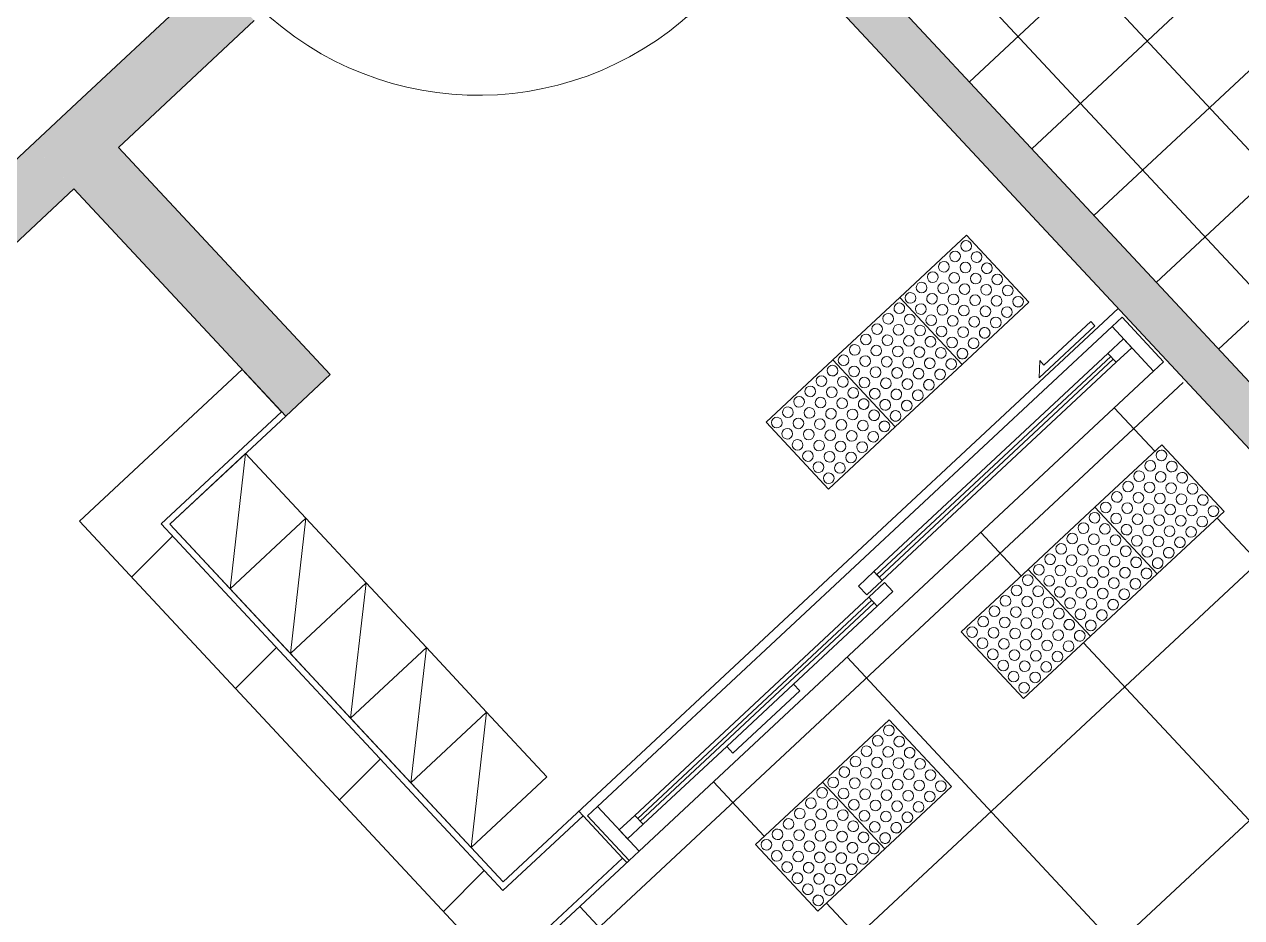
# Model space of a CAD drawing. Header units: millimetres. Extents: x -71377 to 516042, y -145869 to 441446.
# Drawn here: x 201274 to 205271, y 74842 to 77774 of the extents above; entities that cross this region are included whole.
import ezdxf

# ---------------------------------------------------------------- set-up
doc = ezdxf.new("R2010")
doc.units = ezdxf.units.MM
doc.header["$LTSCALE"] = 1000
for name, color, linetype, lineweight in [('A-detl', 7, 'Continuous', 5), ('A-door', 4, 'Continuous', 5), ('A-door-hdln', 8, 'Continuous', 5), ('A-fnsh', 5, 'Continuous', 5), ('A-glas', 5, 'Continuous', 5), ('A-glas-hdln', 8, 'Continuous', 5), ('A-hat', 251, 'Continuous', 5), ('A_bwall', 3, 'Continuous', 5), ('A_cwall', 2, 'Continuous', 5), ('A_fnsh', 5, 'Continuous', 5), ('AA_점형블럭', 8, 'Continuous', 5), ('AA_택배함_지상', 6, 'Continuous', 5)]:
    doc.layers.add(name, color=color, linetype=linetype, lineweight=lineweight)

# ---------------------------------------------------------------- blocks, each defined once
blk = doc.blocks.new('외여닫이문 - __A_FSD_11x21_씰FL_20_원형__ELEV홀-7572301-지반층 배치도')
at = {"layer": 'A-door'}
for p, q in [((-550, 100), (-505, 100)), ((-550, -20), (-550, 100)), ((-505, 100), (-505, 15)), ((505, 100), (550, 100)), ((505, 15), (505, 100)), ((550, 100), (550, -20)), ((-520, 15), (-520, -20)), ((-505, 15), (-520, 15)), ((520, 15), (505, 15)), ((520, -20), (520, 15)), ((-520, -20), (-550, -20)), ((485, -20), (485, -1060)), ((485, -20), (520, -20)), ((520, -20), (520, -1060)), ((550, -20), (520, -20)), ((485, -1060), (520, -1060))]:
    blk.add_line(p, q, dxfattribs=at)
at = {"layer": 'A-door-hdln'}
for p, q in [((-505, 100), (505, 100)), ((-505, 15), (505, 15)), ((-520, -20), (520, -20))]:
    blk.add_line(p, q, dxfattribs=at)
blk.add_arc((520, -20), 1040, 180, 270, dxfattribs=at)
blk = doc.blocks.new('1층 우편함 - 1층 우편함-5488590-지반층 배치도')
at = {"layer": 'AA_택배함_지상'}
for p, q in [((0, 0), (0, -340)), ((290, 0), (0, 0)), ((290, -340), (0, 0)), ((290, -340), (290, 0)), ((0, -340), (290, -340))]:
    blk.add_line(p, q, dxfattribs=at)
blk = doc.blocks.new('자동문편개형_로비폰_ - _A_ASD_24x23-7871171-지반층 배치도')
at = {"layer": 'A-detl', "lineweight": 9}
for p, q in [((-865, -125), (-1115, -125)), ((-1115, -125), (-1115, -145)), ((-1115, -145), (-905, -145)), ((-905, -165), (-865, -125)), ((-905, -145), (-905, -165))]:
    blk.add_line(p, q, dxfattribs=at)
at = {"layer": 'A-door'}
for p, q in [((-1155, 115), (-1200, 115)), ((-1200, 115), (-1200, -85)), ((-1155, -85), (-1155, 115)), ((710, 90), (410, 90)), ((410, 90), (410, 60)), ((710, 60), (710, 90)), ((1200, 115), (1155, 115)), ((1155, 115), (1155, -85)), ((1200, -85), (1200, 115)), ((35, 60), (-35, 60)), ((-35, 60), (-35, 20)), ((35, 20), (35, 60)), ((410, 60), (710, 60)), ((1155, 60), (1085, 60)), ((1085, 60), (1085, 20)), ((1155, 20), (1155, 60)), ((-1085, 10), (-1155, 10)), ((-1155, 10), (-1155, -30)), ((-1085, -30), (-1085, 10)), ((-35, 20), (35, 20)), ((35, 10), (-35, 10)), ((-35, 10), (-35, -30)), ((35, -30), (35, 10)), ((1085, 20), (1155, 20)), ((-1155, -30), (-1085, -30)), ((-35, -30), (35, -30)), ((-1200, -85), (-1155, -85)), ((1155, -85), (1200, -85))]:
    blk.add_line(p, q, dxfattribs=at)
at = {"layer": 'A-door-hdln'}
for p, q in [((-1155, 115), (1155, 115)), ((410, 60), (35, 60)), ((1085, 60), (710, 60)), ((-35, 10), (-1085, 10)), ((35, 20), (1085, 20)), ((-1085, -30), (-35, -30)), ((-1155, -85), (1155, -85))]:
    blk.add_line(p, q, dxfattribs=at)
at = {"layer": 'A-glas'}
for p, q in [((-35, -4), (-1085, -4)), ((-1085, -4), (-1085, -16)), ((-1085, -16), (-35, -16)), ((-35, -16), (-35, -4))]:
    blk.add_line(p, q, dxfattribs=at)
at = {"layer": 'A-glas-hdln'}
for p, q in [((1085, 46), (35, 46)), ((35, 34), (1085, 34))]:
    blk.add_line(p, q, dxfattribs=at)
blk = doc.blocks.new('점자블럭_원형_개수_ - 점자블럭_원형_개수_-V12-지반층 배치도')
at = {"layer": 'AA_점형블럭'}
for p, q in [((300, 0), (0, 0)), ((0, 0), (0, -300)), ((300, -300), (300, 0)), ((600, 0), (300, 0)), ((300, 0), (300, -300)), ((600, -300), (600, 0)), ((0, -300), (300, -300)), ((300, -300), (600, -300))]:
    blk.add_line(p, q, dxfattribs=at)
for centre, start, end in [((25, -25), 0, 180), ((25, -25), 0, 180), ((25, -25), 120, 180), ((25, -25), 120, 180), ((25, -25), 180, 360), ((25, -25), 180, 0), ((25, -25), 180, 360), ((25, -25), 180, 0), ((25, -25), 15, 90), ((25, -25), 15, 90), ((75, -25), 0, 180), ((75, -25), 0, 180), ((75, -25), 0, 180), ((75, -25), 0, 180), ((75, -25), 180, 360), ((75, -25), 180, 0), ((75, -25), 180, 360), ((75, -25), 180, 0), ((125, -25), 0, 180), ((125, -25), 0, 180), ((125, -25), 0, 180), ((125, -25), 0, 180), ((125, -25), 180, 360), ((125, -25), 180, 0), ((125, -25), 180, 360), ((125, -25), 180, 0), ((175, -25), 0, 180), ((175, -25), 0, 180), ((175, -25), 180, 360), ((175, -25), 180, 360), ((175, -25), 0, 150), ((175, -25), 0, 150), ((175, -25), 210, 240), ((175, -25), 210, 240), ((175, -25), 300, 0), ((175, -25), 300, 0), ((225, -25), 0, 180), ((225, -25), 0, 180), ((225, -25), 180, 360), ((225, -25), 180, 360), ((225, -25), 0, 150), ((225, -25), 0, 150), ((225, -25), 210, 240), ((225, -25), 210, 240), ((225, -25), 300, 0), ((225, -25), 300, 0), ((275, -25), 0, 180), ((275, -25), 0, 180), ((275, -25), 180, 360), ((275, -25), 180, 360), ((275, -25), 0, 150), ((275, -25), 0, 150), ((275, -25), 210, 240), ((275, -25), 210, 240), ((275, -25), 300, 0), ((275, -25), 300, 0), ((325, -25), 0, 180), ((325, -25), 90, 180), ((325, -25), 0, 180), ((325, -25), 90, 180), ((325, -25), 180, 360), ((325, -25), 180, 345), ((325, -25), 180, 360), ((325, -25), 180, 345), ((325, -25), 30, 60), ((325, -25), 30, 60), ((375, -25), 0, 180), ((375, -25), 90, 180), ((375, -25), 0, 180), ((375, -25), 90, 180), ((375, -25), 180, 360), ((375, -25), 180, 345), ((375, -25), 180, 360), ((375, -25), 180, 345), ((375, -25), 30, 60), ((375, -25), 30, 60), ((425, -25), 0, 180), ((425, -25), 90, 180), ((425, -25), 0, 180), ((425, -25), 90, 180), ((425, -25), 180, 360), ((425, -25), 180, 345), ((425, -25), 180, 0), ((425, -25), 180, 345), ((425, -25), 30, 60), ((425, -25), 30, 60), ((475, -25), 0, 180), ((475, -25), 90, 180), ((475, -25), 0, 180), ((475, -25), 90, 180), ((475, -25), 180, 360), ((475, -25), 180, 345), ((475, -25), 180, 360), ((475, -25), 180, 345), ((475, -25), 30, 60), ((475, -25), 30, 60), ((525, -25), 0, 180), ((525, -25), 90, 180), ((525, -25), 0, 180), ((525, -25), 90, 180), ((525, -25), 180, 360), ((525, -25), 180, 345), ((525, -25), 180, 360), ((525, -25), 180, 345), ((525, -25), 30, 60), ((525, -25), 30, 60), ((575, -25), 0, 180), ((575, -25), 90, 180), ((575, -25), 0, 180), ((575, -25), 90, 180), ((575, -25), 180, 360), ((575, -25), 180, 345), ((575, -25), 180, 360), ((575, -25), 180, 345), ((575, -25), 30, 60), ((575, -25), 30, 60), ((25, -75), 0, 180), ((25, -75), 0, 180), ((25, -75), 0, 180), ((25, -75), 0, 180), ((25, -75), 180, 360), ((25, -75), 180, 0), ((25, -75), 180, 360), ((25, -75), 180, 0), ((75, -75), 0, 180), ((75, -75), 0, 180), ((75, -75), 0, 180), ((75, -75), 0, 180), ((75, -75), 180, 360), ((75, -75), 180, 0), ((75, -75), 180, 360), ((75, -75), 180, 0), ((125, -75), 0, 180), ((125, -75), 0, 180), ((125, -75), 0, 180), ((125, -75), 0, 180), ((125, -75), 180, 360), ((125, -75), 180, 0), ((125, -75), 180, 360), ((125, -75), 180, 0), ((175, -75), 0, 180), ((175, -75), 0, 180), ((175, -75), 0, 180), ((175, -75), 0, 180), ((175, -75), 180, 360), ((175, -75), 180, 0), ((175, -75), 180, 360), ((175, -75), 180, 0), ((225, -75), 0, 180), ((225, -75), 0, 180), ((225, -75), 0, 180), ((225, -75), 0, 180), ((225, -75), 180, 360), ((225, -75), 180, 0), ((225, -75), 180, 360), ((225, -75), 180, 0), ((275, -75), 0, 180), ((275, -75), 0, 180), ((275, -75), 0, 180), ((275, -75), 0, 180), ((275, -75), 180, 360), ((275, -75), 180, 0), ((275, -75), 180, 360), ((275, -75), 180, 0), ((325, -75), 0, 180), ((325, -75), 90, 180), ((325, -75), 0, 180), ((325, -75), 90, 180), ((325, -75), 180, 360), ((325, -75), 180, 345), ((325, -75), 180, 360), ((325, -75), 180, 345), ((325, -75), 30, 60), ((325, -75), 30, 60), ((375, -75), 0, 180), ((375, -75), 90, 180), ((375, -75), 0, 180), ((375, -75), 90, 180), ((375, -75), 180, 360), ((375, -75), 180, 345), ((375, -75), 180, 360), ((375, -75), 180, 345), ((375, -75), 30, 60), ((375, -75), 30, 60), ((425, -75), 0, 180), ((425, -75), 90, 180), ((425, -75), 0, 180), ((425, -75), 90, 180), ((425, -75), 180, 360), ((425, -75), 180, 345), ((425, -75), 180, 0), ((425, -75), 180, 345), ((425, -75), 30, 60), ((425, -75), 30, 60), ((475, -75), 0, 180), ((475, -75), 90, 180), ((475, -75), 0, 180), ((475, -75), 90, 180), ((475, -75), 180, 360), ((475, -75), 180, 345), ((475, -75), 180, 360), ((475, -75), 180, 345), ((475, -75), 30, 60), ((475, -75), 30, 60), ((525, -75), 0, 180), ((525, -75), 90, 180), ((525, -75), 0, 180), ((525, -75), 90, 180), ((525, -75), 180, 360), ((525, -75), 180, 345), ((525, -75), 180, 360), ((525, -75), 180, 345), ((525, -75), 30, 60), ((525, -75), 30, 60), ((575, -75), 0, 180), ((575, -75), 90, 180), ((575, -75), 0, 180), ((575, -75), 90, 180), ((575, -75), 180, 360), ((575, -75), 180, 345), ((575, -75), 180, 360), ((575, -75), 180, 345), ((575, -75), 30, 60), ((575, -75), 30, 60), ((25, -125), 0, 180), ((25, -125), 0, 180), ((25, -125), 0, 180), ((25, -125), 0, 180), ((75, -125), 0, 180), ((75, -125), 0, 180), ((75, -125), 0, 180), ((75, -125), 0, 180), ((125, -125), 0, 180), ((125, -125), 0, 180), ((125, -125), 0, 180), ((125, -125), 0, 180), ((175, -125), 0, 180), ((175, -125), 0, 180), ((175, -125), 0, 180), ((175, -125), 0, 180), ((225, -125), 0, 180), ((225, -125), 0, 180), ((225, -125), 0, 180), ((225, -125), 0, 180), ((275, -125), 0, 180), ((275, -125), 0, 180), ((275, -125), 0, 180), ((275, -125), 0, 180), ((325, -125), 0, 180), ((325, -125), 90, 180), ((325, -125), 0, 180), ((325, -125), 90, 180), ((325, -125), 30, 60), ((325, -125), 30, 60), ((375, -125), 0, 180), ((375, -125), 90, 180), ((375, -125), 0, 180), ((375, -125), 90, 180), ((375, -125), 30, 60), ((375, -125), 30, 60), ((425, -125), 0, 180), ((425, -125), 90, 180), ((425, -125), 0, 180), ((425, -125), 90, 180), ((425, -125), 30, 60), ((425, -125), 30, 60), ((475, -125), 0, 180), ((475, -125), 90, 180), ((475, -125), 0, 180), ((475, -125), 90, 180), ((475, -125), 30, 60), ((475, -125), 30, 60), ((525, -125), 0, 180), ((525, -125), 90, 180), ((525, -125), 0, 180), ((525, -125), 90, 180), ((525, -125), 30, 60), ((525, -125), 30, 60), ((575, -125), 0, 180), ((575, -125), 90, 180), ((575, -125), 0, 180), ((575, -125), 90, 180), ((575, -125), 30, 60), ((575, -125), 30, 60), ((25, -125), 180, 360), ((25, -125), 180, 0), ((25, -125), 180, 360), ((25, -125), 180, 0), ((25, -175), 0, 180), ((25, -175), 0, 180), ((25, -175), 30, 105), ((25, -175), 30, 105), ((75, -125), 180, 360), ((75, -125), 180, 0), ((75, -125), 180, 360), ((75, -125), 180, 0), ((75, -175), 0, 180), ((75, -175), 0, 180), ((75, -175), 0, 180), ((75, -175), 0, 180), ((125, -125), 180, 360), ((125, -125), 180, 0), ((125, -125), 180, 360), ((125, -125), 180, 0), ((125, -175), 0, 180), ((125, -175), 0, 180), ((125, -175), 0, 180), ((125, -175), 0, 180), ((175, -125), 180, 360), ((175, -125), 180, 0), ((175, -125), 180, 360), ((175, -125), 180, 0), ((175, -175), 0, 180), ((175, -175), 0, 180), ((175, -175), 0, 180), ((175, -175), 0, 180), ((225, -125), 180, 360), ((225, -125), 180, 0), ((225, -125), 180, 360), ((225, -125), 180, 0), ((225, -175), 0, 180), ((225, -175), 0, 180), ((225, -175), 0, 180), ((225, -175), 0, 180), ((275, -125), 180, 360), ((275, -125), 180, 0), ((275, -125), 180, 360), ((275, -125), 180, 0), ((275, -175), 0, 180), ((275, -175), 0, 180), ((275, -175), 0, 180), ((275, -175), 0, 180), ((325, -125), 180, 360), ((325, -125), 180, 345), ((325, -125), 180, 360), ((325, -125), 180, 345), ((325, -175), 0, 180), ((325, -175), 0, 180), ((325, -175), 0, 180), ((325, -175), 0, 180), ((375, -125), 180, 360), ((375, -125), 180, 345), ((375, -125), 180, 360), ((375, -125), 180, 345), ((375, -175), 0, 180), ((375, -175), 0, 180), ((375, -175), 0, 180), ((375, -175), 0, 180), ((425, -125), 180, 360), ((425, -125), 180, 345), ((425, -125), 180, 360), ((425, -125), 180, 345), ((425, -175), 0, 180), ((425, -175), 0, 180), ((425, -175), 0, 180), ((425, -175), 0, 180), ((475, -125), 180, 360), ((475, -125), 180, 345), ((475, -125), 180, 360), ((475, -125), 180, 345), ((475, -175), 0, 180), ((475, -175), 0, 180), ((475, -175), 0, 180), ((475, -175), 0, 180), ((525, -125), 180, 360), ((525, -125), 180, 345), ((525, -125), 180, 360), ((525, -125), 180, 345), ((525, -175), 0, 180), ((525, -175), 0, 180), ((525, -175), 0, 180), ((525, -175), 0, 180), ((575, -125), 180, 360), ((575, -125), 180, 345), ((575, -125), 180, 360), ((575, -125), 180, 345), ((575, -175), 0, 180), ((575, -175), 0, 180), ((575, -175), 0, 180), ((575, -175), 0, 180), ((25, -175), 135, 180), ((25, -175), 135, 180), ((25, -175), 180, 360), ((25, -175), 180, 315), ((25, -175), 180, 360), ((25, -175), 180, 315), ((75, -175), 180, 360), ((75, -175), 180, 0), ((75, -175), 180, 360), ((75, -175), 180, 0), ((125, -175), 180, 360), ((125, -175), 180, 0), ((125, -175), 180, 360), ((125, -175), 180, 0), ((175, -175), 180, 360), ((175, -175), 180, 0), ((175, -175), 180, 360), ((175, -175), 180, 0), ((225, -175), 180, 360), ((225, -175), 180, 0), ((225, -175), 180, 360), ((225, -175), 180, 0), ((275, -175), 180, 360), ((275, -175), 180, 0), ((275, -175), 180, 360), ((275, -175), 180, 360), ((325, -175), 180, 360), ((325, -175), 180, 360), ((325, -175), 180, 360), ((325, -175), 180, 0), ((375, -175), 180, 360), ((375, -175), 180, 0), ((375, -175), 180, 360), ((375, -175), 180, 360), ((425, -175), 180, 360), ((425, -175), 180, 0), ((425, -175), 180, 360), ((425, -175), 180, 0), ((475, -175), 180, 360), ((475, -175), 180, 0), ((475, -175), 180, 360), ((475, -175), 180, 0), ((525, -175), 180, 360), ((525, -175), 180, 0), ((525, -175), 180, 360), ((525, -175), 180, 0), ((575, -175), 180, 360), ((575, -175), 180, 360), ((575, -175), 180, 360), ((575, -175), 180, 360), ((25, -225), 0, 180), ((25, -225), 0, 180), ((25, -225), 135, 180), ((25, -225), 135, 180), ((25, -225), 180, 360), ((25, -225), 180, 315), ((25, -225), 180, 360), ((25, -225), 180, 315), ((25, -225), 30, 105), ((25, -225), 30, 105), ((75, -225), 0, 180), ((75, -225), 0, 180), ((75, -225), 0, 180), ((75, -225), 0, 180), ((75, -225), 180, 360), ((75, -225), 180, 0), ((75, -225), 180, 360), ((75, -225), 180, 360), ((125, -225), 0, 180), ((125, -225), 0, 180), ((125, -225), 0, 180), ((125, -225), 0, 180), ((125, -225), 180, 360), ((125, -225), 180, 0), ((125, -225), 180, 360), ((125, -225), 180, 0), ((175, -225), 0, 180), ((175, -225), 0, 180), ((175, -225), 0, 180), ((175, -225), 0, 180), ((175, -225), 180, 360), ((175, -225), 180, 360), ((175, -225), 180, 360), ((175, -225), 180, 0), ((225, -225), 0, 180), ((225, -225), 0, 180), ((225, -225), 0, 180), ((225, -225), 0, 180), ((225, -225), 180, 360), ((225, -225), 180, 0), ((225, -225), 180, 360), ((225, -225), 180, 0), ((275, -225), 0, 180), ((275, -225), 0, 180), ((275, -225), 0, 180), ((275, -225), 0, 180), ((275, -225), 180, 360), ((275, -225), 180, 0), ((275, -225), 180, 360), ((275, -225), 180, 0), ((325, -225), 0, 180), ((325, -225), 0, 180), ((325, -225), 0, 180), ((325, -225), 0, 180), ((325, -225), 180, 360), ((325, -225), 180, 0), ((325, -225), 180, 360), ((325, -225), 180, 0), ((375, -225), 0, 180), ((375, -225), 0, 180), ((375, -225), 0, 180), ((375, -225), 0, 180), ((375, -225), 180, 360), ((375, -225), 180, 360), ((375, -225), 180, 360), ((375, -225), 180, 0), ((425, -225), 0, 180), ((425, -225), 0, 180), ((425, -225), 0, 180), ((425, -225), 0, 180), ((425, -225), 180, 360), ((425, -225), 180, 0), ((425, -225), 180, 360), ((425, -225), 180, 0), ((475, -225), 0, 180), ((475, -225), 0, 180), ((475, -225), 0, 180), ((475, -225), 0, 180), ((475, -225), 180, 360), ((475, -225), 180, 360), ((475, -225), 180, 360), ((475, -225), 180, 0), ((525, -225), 0, 180), ((525, -225), 0, 180), ((525, -225), 0, 180), ((525, -225), 0, 180), ((525, -225), 180, 360), ((525, -225), 180, 0), ((525, -225), 180, 360), ((525, -225), 180, 0), ((575, -225), 0, 180), ((575, -225), 0, 180), ((575, -225), 0, 180), ((575, -225), 0, 180), ((575, -225), 180, 360), ((575, -225), 180, 0), ((575, -225), 180, 360), ((575, -225), 180, 0), ((25, -275), 0, 180), ((25, -275), 0, 180), ((25, -275), 135, 180), ((25, -275), 135, 180), ((25, -275), 180, 360), ((25, -275), 180, 315), ((25, -275), 180, 360), ((25, -275), 180, 315), ((25, -275), 30, 105), ((25, -275), 30, 105), ((75, -275), 0, 180), ((75, -275), 0, 180), ((75, -275), 0, 180), ((75, -275), 0, 180), ((75, -275), 180, 360), ((75, -275), 180, 0), ((75, -275), 180, 360), ((75, -275), 180, 360), ((125, -275), 0, 180), ((125, -275), 0, 180), ((125, -275), 0, 180), ((125, -275), 0, 180), ((125, -275), 180, 360), ((125, -275), 180, 0), ((125, -275), 180, 360), ((125, -275), 180, 0), ((175, -275), 0, 180), ((175, -275), 0, 180), ((175, -275), 0, 180), ((175, -275), 0, 180), ((175, -275), 180, 360), ((175, -275), 180, 0), ((175, -275), 180, 360), ((175, -275), 180, 0), ((225, -275), 0, 180), ((225, -275), 0, 180), ((225, -275), 0, 180), ((225, -275), 0, 180), ((225, -275), 180, 360), ((225, -275), 180, 0), ((225, -275), 180, 360), ((225, -275), 180, 0), ((275, -275), 0, 180), ((275, -275), 0, 180), ((275, -275), 0, 180), ((275, -275), 0, 180), ((275, -275), 180, 360), ((275, -275), 180, 0), ((275, -275), 180, 360), ((275, -275), 180, 360), ((325, -275), 0, 180), ((325, -275), 0, 180), ((325, -275), 0, 180), ((325, -275), 0, 180), ((325, -275), 180, 360), ((325, -275), 180, 360), ((325, -275), 180, 360), ((325, -275), 180, 0), ((375, -275), 0, 180), ((375, -275), 0, 180), ((375, -275), 0, 180), ((375, -275), 0, 180), ((375, -275), 180, 360), ((375, -275), 180, 0), ((375, -275), 180, 360), ((375, -275), 180, 0), ((425, -275), 0, 180), ((425, -275), 0, 180), ((425, -275), 0, 180), ((425, -275), 0, 180), ((425, -275), 180, 360), ((425, -275), 180, 0), ((425, -275), 180, 360), ((425, -275), 180, 0), ((475, -275), 0, 180), ((475, -275), 0, 180), ((475, -275), 0, 180), ((475, -275), 0, 180), ((475, -275), 180, 360), ((475, -275), 180, 0), ((475, -275), 180, 360), ((475, -275), 180, 0), ((525, -275), 0, 180), ((525, -275), 0, 180), ((525, -275), 0, 180), ((525, -275), 0, 180), ((525, -275), 180, 360), ((525, -275), 180, 360), ((525, -275), 180, 360), ((525, -275), 180, 360), ((575, -275), 0, 180), ((575, -275), 0, 180), ((575, -275), 0, 180), ((575, -275), 0, 180), ((575, -275), 180, 360), ((575, -275), 180, 0), ((575, -275), 180, 360), ((575, -275), 180, 360)]:
    blk.add_arc(centre, 17.5, start, end, dxfattribs=at)
blk = doc.blocks.new('점자블럭_원형_개수_ - 점자블럭_원형_개수_-V17-지반층 배치도')
at = {"layer": 'AA_점형블럭'}
for p, q in [((300, 0), (0, 0)), ((0, 0), (0, -300)), ((300, -300), (300, 0)), ((600, 0), (300, 0)), ((300, 0), (300, -300)), ((600, -300), (600, 0)), ((900, 0), (600, 0)), ((600, 0), (600, -300)), ((900, -300), (900, 0)), ((0, -300), (300, -300)), ((300, -300), (600, -300)), ((600, -300), (900, -300))]:
    blk.add_line(p, q, dxfattribs=at)
for centre, start, end in [((25, -25), 0, 180), ((25, -25), 0, 180), ((25, -25), 120, 180), ((25, -25), 120, 180), ((25, -25), 180, 360), ((25, -25), 180, 0), ((25, -25), 180, 360), ((25, -25), 180, 0), ((25, -25), 15, 90), ((25, -25), 15, 90), ((75, -25), 0, 180), ((75, -25), 0, 180), ((75, -25), 0, 180), ((75, -25), 0, 180), ((75, -25), 180, 360), ((75, -25), 180, 0), ((75, -25), 180, 360), ((75, -25), 180, 0), ((125, -25), 0, 180), ((125, -25), 0, 180), ((125, -25), 0, 180), ((125, -25), 0, 180), ((125, -25), 180, 360), ((125, -25), 180, 0), ((125, -25), 180, 360), ((125, -25), 180, 0), ((175, -25), 0, 180), ((175, -25), 0, 180), ((175, -25), 180, 360), ((175, -25), 180, 360), ((175, -25), 0, 150), ((175, -25), 0, 150), ((175, -25), 210, 240), ((175, -25), 210, 240), ((175, -25), 300, 0), ((175, -25), 300, 0), ((225, -25), 0, 180), ((225, -25), 0, 180), ((225, -25), 180, 360), ((225, -25), 180, 360), ((225, -25), 0, 150), ((225, -25), 0, 150), ((225, -25), 210, 240), ((225, -25), 210, 240), ((225, -25), 300, 0), ((225, -25), 300, 0), ((275, -25), 0, 180), ((275, -25), 0, 180), ((275, -25), 180, 360), ((275, -25), 180, 360), ((275, -25), 0, 150), ((275, -25), 0, 150), ((275, -25), 210, 240), ((275, -25), 210, 240), ((275, -25), 300, 0), ((275, -25), 300, 0), ((325, -25), 0, 180), ((325, -25), 90, 180), ((325, -25), 0, 180), ((325, -25), 90, 180), ((325, -25), 180, 360), ((325, -25), 180, 345), ((325, -25), 180, 360), ((325, -25), 180, 345), ((325, -25), 30, 60), ((325, -25), 30, 60), ((375, -25), 0, 180), ((375, -25), 90, 180), ((375, -25), 0, 180), ((375, -25), 90, 180), ((375, -25), 180, 360), ((375, -25), 180, 345), ((375, -25), 180, 360), ((375, -25), 180, 345), ((375, -25), 30, 60), ((375, -25), 30, 60), ((425, -25), 0, 180), ((425, -25), 90, 180), ((425, -25), 0, 180), ((425, -25), 90, 180), ((425, -25), 180, 360), ((425, -25), 180, 345), ((425, -25), 180, 0), ((425, -25), 180, 345), ((425, -25), 30, 60), ((425, -25), 30, 60), ((475, -25), 0, 180), ((475, -25), 90, 180), ((475, -25), 0, 180), ((475, -25), 90, 180), ((475, -25), 180, 360), ((475, -25), 180, 345), ((475, -25), 180, 360), ((475, -25), 180, 345), ((475, -25), 30, 60), ((475, -25), 30, 60), ((525, -25), 0, 180), ((525, -25), 90, 180), ((525, -25), 0, 180), ((525, -25), 90, 180), ((525, -25), 180, 360), ((525, -25), 180, 345), ((525, -25), 180, 360), ((525, -25), 180, 345), ((525, -25), 30, 60), ((525, -25), 30, 60), ((575, -25), 0, 180), ((575, -25), 90, 180), ((575, -25), 0, 180), ((575, -25), 90, 180), ((575, -25), 180, 360), ((575, -25), 180, 345), ((575, -25), 180, 360), ((575, -25), 180, 345), ((575, -25), 30, 60), ((575, -25), 30, 60), ((625, -25), 0, 180), ((625, -25), 0, 180), ((625, -25), 165, 180), ((625, -25), 165, 180), ((625, -25), 180, 360), ((625, -25), 180, 240), ((625, -25), 180, 360), ((625, -25), 180, 240), ((625, -25), 0, 120), ((625, -25), 0, 120), ((625, -25), 255, 0), ((625, -25), 255, 0), ((675, -25), 0, 180), ((675, -25), 0, 180), ((675, -25), 0, 180), ((675, -25), 0, 180), ((675, -25), 180, 360), ((675, -25), 180, 0), ((675, -25), 180, 360), ((675, -25), 180, 0), ((725, -25), 0, 180), ((725, -25), 0, 180), ((725, -25), 0, 180), ((725, -25), 0, 180), ((725, -25), 180, 360), ((725, -25), 180, 0), ((725, -25), 180, 360), ((725, -25), 180, 360), ((775, -25), 0, 180), ((775, -25), 0, 180), ((775, -25), 0, 180), ((775, -25), 0, 180), ((775, -25), 180, 0), ((775, -25), 180, 0), ((775, -25), 180, 360), ((775, -25), 180, 0), ((825, -25), 0, 180), ((825, -25), 0, 180), ((825, -25), 0, 180), ((825, -25), 0, 180), ((825, -25), 180, 360), ((825, -25), 180, 0), ((825, -25), 180, 360), ((825, -25), 180, 360), ((875, -25), 0, 180), ((875, -25), 0, 180), ((875, -25), 0, 180), ((875, -25), 0, 180), ((875, -25), 180, 360), ((875, -25), 180, 360), ((875, -25), 180, 360), ((875, -25), 180, 360), ((25, -75), 0, 180), ((25, -75), 0, 180), ((25, -75), 0, 180), ((25, -75), 0, 180), ((25, -75), 180, 360), ((25, -75), 180, 0), ((25, -75), 180, 360), ((25, -75), 180, 0), ((75, -75), 0, 180), ((75, -75), 0, 180), ((75, -75), 0, 180), ((75, -75), 0, 180), ((75, -75), 180, 360), ((75, -75), 180, 0), ((75, -75), 180, 360), ((75, -75), 180, 0), ((125, -75), 0, 180), ((125, -75), 0, 180), ((125, -75), 0, 180), ((125, -75), 0, 180), ((125, -75), 180, 360), ((125, -75), 180, 0), ((125, -75), 180, 360), ((125, -75), 180, 0), ((175, -75), 0, 180), ((175, -75), 0, 180), ((175, -75), 0, 180), ((175, -75), 0, 180), ((175, -75), 180, 360), ((175, -75), 180, 0), ((175, -75), 180, 360), ((175, -75), 180, 0), ((225, -75), 0, 180), ((225, -75), 0, 180), ((225, -75), 0, 180), ((225, -75), 0, 180), ((225, -75), 180, 360), ((225, -75), 180, 0), ((225, -75), 180, 360), ((225, -75), 180, 0), ((275, -75), 0, 180), ((275, -75), 0, 180), ((275, -75), 0, 180), ((275, -75), 0, 180), ((275, -75), 180, 360), ((275, -75), 180, 0), ((275, -75), 180, 360), ((275, -75), 180, 0), ((325, -75), 0, 180), ((325, -75), 90, 180), ((325, -75), 0, 180), ((325, -75), 90, 180), ((325, -75), 180, 360), ((325, -75), 180, 345), ((325, -75), 180, 360), ((325, -75), 180, 345), ((325, -75), 30, 60), ((325, -75), 30, 60), ((375, -75), 0, 180), ((375, -75), 90, 180), ((375, -75), 0, 180), ((375, -75), 90, 180), ((375, -75), 180, 360), ((375, -75), 180, 345), ((375, -75), 180, 360), ((375, -75), 180, 345), ((375, -75), 30, 60), ((375, -75), 30, 60), ((425, -75), 0, 180), ((425, -75), 90, 180), ((425, -75), 0, 180), ((425, -75), 90, 180), ((425, -75), 180, 360), ((425, -75), 180, 345), ((425, -75), 180, 0), ((425, -75), 180, 345), ((425, -75), 30, 60), ((425, -75), 30, 60), ((475, -75), 0, 180), ((475, -75), 90, 180), ((475, -75), 0, 180), ((475, -75), 90, 180), ((475, -75), 180, 360), ((475, -75), 180, 345), ((475, -75), 180, 360), ((475, -75), 180, 345), ((475, -75), 30, 60), ((475, -75), 30, 60), ((525, -75), 0, 180), ((525, -75), 90, 180), ((525, -75), 0, 180), ((525, -75), 90, 180), ((525, -75), 180, 360), ((525, -75), 180, 345), ((525, -75), 180, 360), ((525, -75), 180, 345), ((525, -75), 30, 60), ((525, -75), 30, 60), ((575, -75), 0, 180), ((575, -75), 90, 180), ((575, -75), 0, 180), ((575, -75), 90, 180), ((575, -75), 180, 360), ((575, -75), 180, 345), ((575, -75), 180, 360), ((575, -75), 180, 345), ((575, -75), 30, 60), ((575, -75), 30, 60), ((625, -75), 0, 180), ((625, -75), 0, 180), ((625, -75), 180, 360), ((625, -75), 180, 360), ((625, -75), 0, 165), ((625, -75), 0, 165), ((625, -75), 255, 0), ((625, -75), 255, 0), ((675, -75), 0, 180), ((675, -75), 0, 180), ((675, -75), 0, 180), ((675, -75), 0, 180), ((675, -75), 180, 360), ((675, -75), 180, 0), ((675, -75), 180, 360), ((675, -75), 180, 0), ((725, -75), 0, 180), ((725, -75), 0, 180), ((725, -75), 0, 180), ((725, -75), 0, 180), ((725, -75), 180, 360), ((725, -75), 180, 360), ((725, -75), 180, 360), ((725, -75), 180, 0), ((775, -75), 0, 180), ((775, -75), 0, 180), ((775, -75), 0, 180), ((775, -75), 0, 180), ((775, -75), 180, 360), ((775, -75), 180, 0), ((775, -75), 180, 360), ((775, -75), 180, 0), ((825, -75), 0, 180), ((825, -75), 0, 180), ((825, -75), 0, 180), ((825, -75), 0, 180), ((825, -75), 180, 360), ((825, -75), 180, 360), ((825, -75), 180, 360), ((825, -75), 180, 360), ((875, -75), 0, 180), ((875, -75), 0, 180), ((875, -75), 0, 180), ((875, -75), 0, 180), ((875, -75), 180, 0), ((875, -75), 180, 360), ((875, -75), 180, 360), ((875, -75), 180, 0), ((25, -125), 0, 180), ((25, -125), 0, 180), ((25, -125), 0, 180), ((25, -125), 0, 180), ((75, -125), 0, 180), ((75, -125), 0, 180), ((75, -125), 0, 180), ((75, -125), 0, 180), ((125, -125), 0, 180), ((125, -125), 0, 180), ((125, -125), 0, 180), ((125, -125), 0, 180), ((175, -125), 0, 180), ((175, -125), 0, 180), ((175, -125), 0, 180), ((175, -125), 0, 180), ((225, -125), 0, 180), ((225, -125), 0, 180), ((225, -125), 0, 180), ((225, -125), 0, 180), ((275, -125), 0, 180), ((275, -125), 0, 180), ((275, -125), 0, 180), ((275, -125), 0, 180), ((325, -125), 0, 180), ((325, -125), 90, 180), ((325, -125), 0, 180), ((325, -125), 90, 180), ((325, -125), 30, 60), ((325, -125), 30, 60), ((375, -125), 0, 180), ((375, -125), 90, 180), ((375, -125), 0, 180), ((375, -125), 90, 180), ((375, -125), 30, 60), ((375, -125), 30, 60), ((425, -125), 0, 180), ((425, -125), 90, 180), ((425, -125), 0, 180), ((425, -125), 90, 180), ((425, -125), 30, 60), ((425, -125), 30, 60), ((475, -125), 0, 180), ((475, -125), 90, 180), ((475, -125), 0, 180), ((475, -125), 90, 180), ((475, -125), 30, 60), ((475, -125), 30, 60), ((525, -125), 0, 180), ((525, -125), 90, 180), ((525, -125), 0, 180), ((525, -125), 90, 180), ((525, -125), 30, 60), ((525, -125), 30, 60), ((575, -125), 0, 180), ((575, -125), 90, 180), ((575, -125), 0, 180), ((575, -125), 90, 180), ((575, -125), 30, 60), ((575, -125), 30, 60), ((625, -125), 0, 180), ((625, -125), 0, 180), ((625, -125), 0, 165), ((625, -125), 0, 165), ((625, -75), 210, 240), ((625, -75), 210, 240), ((675, -125), 0, 180), ((675, -125), 0, 180), ((675, -125), 0, 180), ((675, -125), 0, 180), ((725, -125), 0, 180), ((725, -125), 0, 180), ((725, -125), 0, 180), ((725, -125), 0, 180), ((775, -125), 0, 180), ((775, -125), 0, 180), ((775, -125), 0, 180), ((775, -125), 0, 180), ((825, -125), 0, 180), ((825, -125), 0, 180), ((825, -125), 0, 180), ((825, -125), 0, 180), ((875, -125), 0, 180), ((875, -125), 0, 180), ((875, -125), 0, 180), ((875, -125), 0, 180), ((25, -125), 180, 360), ((25, -125), 180, 0), ((25, -125), 180, 360), ((25, -125), 180, 0), ((25, -175), 0, 180), ((25, -175), 0, 180), ((25, -175), 30, 105), ((25, -175), 30, 105), ((75, -125), 180, 360), ((75, -125), 180, 0), ((75, -125), 180, 360), ((75, -125), 180, 0), ((75, -175), 0, 180), ((75, -175), 0, 180), ((75, -175), 0, 180), ((75, -175), 0, 180), ((125, -125), 180, 360), ((125, -125), 180, 0), ((125, -125), 180, 360), ((125, -125), 180, 0), ((125, -175), 0, 180), ((125, -175), 0, 180), ((125, -175), 0, 180), ((125, -175), 0, 180), ((175, -125), 180, 360), ((175, -125), 180, 0), ((175, -125), 180, 360), ((175, -125), 180, 0), ((175, -175), 0, 180), ((175, -175), 0, 180), ((175, -175), 0, 180), ((175, -175), 0, 180), ((225, -125), 180, 360), ((225, -125), 180, 0), ((225, -125), 180, 360), ((225, -125), 180, 0), ((225, -175), 0, 180), ((225, -175), 0, 180), ((225, -175), 0, 180), ((225, -175), 0, 180), ((275, -125), 180, 360), ((275, -125), 180, 0), ((275, -125), 180, 360), ((275, -125), 180, 0), ((275, -175), 0, 180), ((275, -175), 0, 180), ((275, -175), 0, 180), ((275, -175), 0, 180), ((325, -125), 180, 360), ((325, -125), 180, 345), ((325, -125), 180, 360), ((325, -125), 180, 345), ((325, -175), 0, 180), ((325, -175), 0, 180), ((325, -175), 0, 180), ((325, -175), 0, 180), ((375, -125), 180, 360), ((375, -125), 180, 345), ((375, -125), 180, 360), ((375, -125), 180, 345), ((375, -175), 0, 180), ((375, -175), 0, 180), ((375, -175), 0, 180), ((375, -175), 0, 180), ((425, -125), 180, 360), ((425, -125), 180, 345), ((425, -125), 180, 360), ((425, -125), 180, 345), ((425, -175), 0, 180), ((425, -175), 0, 180), ((425, -175), 0, 180), ((425, -175), 0, 180), ((475, -125), 180, 360), ((475, -125), 180, 345), ((475, -125), 180, 360), ((475, -125), 180, 345), ((475, -175), 0, 180), ((475, -175), 0, 180), ((475, -175), 0, 180), ((475, -175), 0, 180), ((525, -125), 180, 360), ((525, -125), 180, 345), ((525, -125), 180, 360), ((525, -125), 180, 345), ((525, -175), 0, 180), ((525, -175), 0, 180), ((525, -175), 0, 180), ((525, -175), 0, 180), ((575, -125), 180, 360), ((575, -125), 180, 345), ((575, -125), 180, 360), ((575, -125), 180, 345), ((575, -175), 0, 180), ((575, -175), 0, 180), ((575, -175), 0, 180), ((575, -175), 0, 180), ((625, -125), 180, 360), ((625, -125), 180, 0), ((625, -175), 0, 180), ((625, -175), 0, 180), ((625, -125), 210, 240), ((625, -125), 210, 240), ((625, -125), 255, 360), ((625, -125), 255, 0), ((625, -175), 0, 105), ((625, -175), 0, 105), ((675, -125), 180, 360), ((675, -125), 180, 360), ((675, -125), 180, 360), ((675, -125), 180, 360), ((675, -175), 0, 180), ((675, -175), 0, 180), ((675, -175), 0, 180), ((675, -175), 0, 180), ((725, -125), 180, 360), ((725, -125), 180, 360), ((725, -125), 180, 360), ((725, -125), 180, 0), ((725, -175), 0, 180), ((725, -175), 0, 180), ((725, -175), 0, 180), ((725, -175), 0, 180), ((775, -125), 180, 360), ((775, -125), 180, 0), ((775, -125), 180, 0), ((775, -125), 180, 0), ((775, -175), 0, 180), ((775, -175), 0, 180), ((775, -175), 0, 180), ((775, -175), 0, 180), ((825, -125), 180, 360), ((825, -125), 180, 0), ((825, -125), 180, 360), ((825, -125), 180, 0), ((825, -175), 0, 180), ((825, -175), 0, 180), ((825, -175), 0, 180), ((825, -175), 0, 180), ((875, -125), 180, 360), ((875, -125), 180, 360), ((875, -125), 180, 360), ((875, -125), 180, 0), ((875, -175), 0, 180), ((875, -175), 0, 180), ((875, -175), 0, 180), ((875, -175), 0, 180), ((25, -175), 135, 180), ((25, -175), 135, 180), ((25, -175), 180, 360), ((25, -175), 180, 315), ((25, -175), 180, 360), ((25, -175), 180, 315), ((75, -175), 180, 360), ((75, -175), 180, 0), ((75, -175), 180, 360), ((75, -175), 180, 0), ((125, -175), 180, 360), ((125, -175), 180, 0), ((125, -175), 180, 360), ((125, -175), 180, 0), ((175, -175), 180, 360), ((175, -175), 180, 0), ((175, -175), 180, 360), ((175, -175), 180, 0), ((225, -175), 180, 360), ((225, -175), 180, 0), ((225, -175), 180, 360), ((225, -175), 180, 0), ((275, -175), 180, 360), ((275, -175), 180, 0), ((275, -175), 180, 360), ((275, -175), 180, 360), ((325, -175), 180, 360), ((325, -175), 180, 360), ((325, -175), 180, 360), ((325, -175), 180, 0), ((375, -175), 180, 360), ((375, -175), 180, 0), ((375, -175), 180, 360), ((375, -175), 180, 360), ((425, -175), 180, 360), ((425, -175), 180, 0), ((425, -175), 180, 360), ((425, -175), 180, 0), ((475, -175), 180, 360), ((475, -175), 180, 0), ((475, -175), 180, 360), ((475, -175), 180, 0), ((525, -175), 180, 360), ((525, -175), 180, 0), ((525, -175), 180, 360), ((525, -175), 180, 0), ((575, -175), 180, 360), ((575, -175), 180, 360), ((575, -175), 180, 360), ((575, -175), 180, 360), ((625, -175), 165, 180), ((625, -175), 165, 180), ((625, -175), 180, 360), ((625, -175), 180, 360), ((625, -175), 180, 360), ((625, -175), 180, 0), ((675, -175), 180, 360), ((675, -175), 180, 0), ((675, -175), 180, 360), ((675, -175), 180, 0), ((725, -175), 180, 360), ((725, -175), 180, 0), ((725, -175), 180, 360), ((725, -175), 180, 360), ((775, -175), 180, 360), ((775, -175), 180, 0), ((775, -175), 180, 0), ((775, -175), 180, 0), ((825, -175), 180, 360), ((825, -175), 180, 360), ((825, -175), 180, 0), ((825, -175), 180, 0), ((875, -175), 180, 360), ((875, -175), 180, 0), ((875, -175), 180, 360), ((875, -175), 180, 0), ((25, -225), 0, 180), ((25, -225), 0, 180), ((25, -225), 135, 180), ((25, -225), 135, 180), ((25, -225), 180, 360), ((25, -225), 180, 315), ((25, -225), 180, 360), ((25, -225), 180, 315), ((25, -225), 30, 105), ((25, -225), 30, 105), ((75, -225), 0, 180), ((75, -225), 0, 180), ((75, -225), 0, 180), ((75, -225), 0, 180), ((75, -225), 180, 360), ((75, -225), 180, 0), ((75, -225), 180, 360), ((75, -225), 180, 360), ((125, -225), 0, 180), ((125, -225), 0, 180), ((125, -225), 0, 180), ((125, -225), 0, 180), ((125, -225), 180, 360), ((125, -225), 180, 0), ((125, -225), 180, 360), ((125, -225), 180, 0), ((175, -225), 0, 180), ((175, -225), 0, 180), ((175, -225), 0, 180), ((175, -225), 0, 180), ((175, -225), 180, 360), ((175, -225), 180, 360), ((175, -225), 180, 360), ((175, -225), 180, 0), ((225, -225), 0, 180), ((225, -225), 0, 180), ((225, -225), 0, 180), ((225, -225), 0, 180), ((225, -225), 180, 360), ((225, -225), 180, 0), ((225, -225), 180, 360), ((225, -225), 180, 0), ((275, -225), 0, 180), ((275, -225), 0, 180), ((275, -225), 0, 180), ((275, -225), 0, 180), ((275, -225), 180, 360), ((275, -225), 180, 0), ((275, -225), 180, 360), ((275, -225), 180, 0), ((325, -225), 0, 180), ((325, -225), 0, 180), ((325, -225), 0, 180), ((325, -225), 0, 180), ((325, -225), 180, 360), ((325, -225), 180, 0), ((325, -225), 180, 360), ((325, -225), 180, 0), ((375, -225), 0, 180), ((375, -225), 0, 180), ((375, -225), 0, 180), ((375, -225), 0, 180), ((375, -225), 180, 360), ((375, -225), 180, 360), ((375, -225), 180, 360), ((375, -225), 180, 0), ((425, -225), 0, 180), ((425, -225), 0, 180), ((425, -225), 0, 180), ((425, -225), 0, 180), ((425, -225), 180, 360), ((425, -225), 180, 0), ((425, -225), 180, 360), ((425, -225), 180, 0), ((475, -225), 0, 180), ((475, -225), 0, 180), ((475, -225), 0, 180), ((475, -225), 0, 180), ((475, -225), 180, 360), ((475, -225), 180, 360), ((475, -225), 180, 360), ((475, -225), 180, 0), ((525, -225), 0, 180), ((525, -225), 0, 180), ((525, -225), 0, 180), ((525, -225), 0, 180), ((525, -225), 180, 360), ((525, -225), 180, 0), ((525, -225), 180, 360), ((525, -225), 180, 0), ((575, -225), 0, 180), ((575, -225), 0, 180), ((575, -225), 0, 180), ((575, -225), 0, 180), ((575, -225), 180, 360), ((575, -225), 180, 0), ((575, -225), 180, 360), ((575, -225), 180, 0), ((625, -225), 0, 180), ((625, -225), 0, 180), ((625, -225), 165, 180), ((625, -225), 165, 180), ((625, -225), 180, 360), ((625, -225), 180, 0), ((625, -225), 180, 360), ((625, -225), 180, 360), ((625, -225), 0, 105), ((625, -225), 0, 105), ((675, -225), 0, 180), ((675, -225), 0, 180), ((675, -225), 0, 180), ((675, -225), 0, 180), ((675, -225), 180, 0), ((675, -225), 180, 0), ((675, -225), 180, 0), ((675, -225), 180, 0), ((725, -225), 0, 180), ((725, -225), 0, 180), ((725, -225), 0, 180), ((725, -225), 0, 180), ((725, -225), 180, 360), ((725, -225), 180, 360), ((725, -225), 180, 360), ((725, -225), 180, 0), ((775, -225), 0, 180), ((775, -225), 0, 180), ((775, -225), 0, 180), ((775, -225), 0, 180), ((775, -225), 180, 360), ((775, -225), 180, 0), ((775, -225), 180, 360), ((775, -225), 180, 360), ((825, -225), 0, 180), ((825, -225), 0, 180), ((825, -225), 0, 180), ((825, -225), 0, 180), ((825, -225), 180, 360), ((825, -225), 180, 0), ((825, -225), 180, 360), ((825, -225), 180, 0), ((875, -225), 0, 180), ((875, -225), 0, 180), ((875, -225), 0, 180), ((875, -225), 0, 180), ((875, -225), 180, 360), ((875, -225), 180, 0), ((875, -225), 180, 0), ((875, -225), 180, 0), ((25, -275), 0, 180), ((25, -275), 0, 180), ((25, -275), 135, 180), ((25, -275), 135, 180), ((25, -275), 180, 360), ((25, -275), 180, 315), ((25, -275), 180, 360), ((25, -275), 180, 315), ((25, -275), 30, 105), ((25, -275), 30, 105), ((75, -275), 0, 180), ((75, -275), 0, 180), ((75, -275), 0, 180), ((75, -275), 0, 180), ((75, -275), 180, 360), ((75, -275), 180, 0), ((75, -275), 180, 360), ((75, -275), 180, 360), ((125, -275), 0, 180), ((125, -275), 0, 180), ((125, -275), 0, 180), ((125, -275), 0, 180), ((125, -275), 180, 360), ((125, -275), 180, 0), ((125, -275), 180, 360), ((125, -275), 180, 0), ((175, -275), 0, 180), ((175, -275), 0, 180), ((175, -275), 0, 180), ((175, -275), 0, 180), ((175, -275), 180, 360), ((175, -275), 180, 0), ((175, -275), 180, 360), ((175, -275), 180, 0), ((225, -275), 0, 180), ((225, -275), 0, 180), ((225, -275), 0, 180), ((225, -275), 0, 180), ((225, -275), 180, 360), ((225, -275), 180, 0), ((225, -275), 180, 360), ((225, -275), 180, 0), ((275, -275), 0, 180), ((275, -275), 0, 180), ((275, -275), 0, 180), ((275, -275), 0, 180), ((275, -275), 180, 360), ((275, -275), 180, 0), ((275, -275), 180, 360), ((275, -275), 180, 360), ((325, -275), 0, 180), ((325, -275), 0, 180), ((325, -275), 0, 180), ((325, -275), 0, 180), ((325, -275), 180, 360), ((325, -275), 180, 360), ((325, -275), 180, 360), ((325, -275), 180, 0), ((375, -275), 0, 180), ((375, -275), 0, 180), ((375, -275), 0, 180), ((375, -275), 0, 180), ((375, -275), 180, 360), ((375, -275), 180, 0), ((375, -275), 180, 360), ((375, -275), 180, 0), ((425, -275), 0, 180), ((425, -275), 0, 180), ((425, -275), 0, 180), ((425, -275), 0, 180), ((425, -275), 180, 360), ((425, -275), 180, 0), ((425, -275), 180, 360), ((425, -275), 180, 0), ((475, -275), 0, 180), ((475, -275), 0, 180), ((475, -275), 0, 180), ((475, -275), 0, 180), ((475, -275), 180, 360), ((475, -275), 180, 0), ((475, -275), 180, 360), ((475, -275), 180, 0), ((525, -275), 0, 180), ((525, -275), 0, 180), ((525, -275), 0, 180), ((525, -275), 0, 180), ((525, -275), 180, 360), ((525, -275), 180, 360), ((525, -275), 180, 360), ((525, -275), 180, 360), ((575, -275), 0, 180), ((575, -275), 0, 180), ((575, -275), 0, 180), ((575, -275), 0, 180), ((575, -275), 180, 360), ((575, -275), 180, 0), ((575, -275), 180, 360), ((575, -275), 180, 360), ((625, -275), 360, 180), ((625, -275), 0, 180), ((625, -275), 165, 180), ((625, -275), 165, 180), ((625, -275), 180, 360), ((625, -275), 180, 360), ((625, -275), 180, 360), ((625, -275), 180, 0), ((625, -275), 0, 105), ((625, -275), 0, 105), ((675, -275), 0, 180), ((675, -275), 0, 180), ((675, -275), 0, 180), ((675, -275), 0, 180), ((675, -275), 180, 0), ((675, -275), 180, 0), ((675, -275), 180, 360), ((675, -275), 180, 0), ((725, -275), 0, 180), ((725, -275), 0, 180), ((725, -275), 0, 180), ((725, -275), 0, 180), ((725, -275), 180, 360), ((725, -275), 180, 360), ((725, -275), 180, 360), ((725, -275), 180, 0), ((775, -275), 0, 180), ((775, -275), 0, 180), ((775, -275), 0, 180), ((775, -275), 0, 180), ((775, -275), 180, 360), ((775, -275), 180, 0), ((775, -275), 180, 360), ((775, -275), 180, 0), ((825, -275), 0, 180), ((825, -275), 0, 180), ((825, -275), 0, 180), ((825, -275), 0, 180), ((825, -275), 180, 360), ((825, -275), 180, 360), ((825, -275), 180, 360), ((825, -275), 180, 0), ((875, -275), 0, 180), ((875, -275), 0, 180), ((875, -275), 0, 180), ((875, -275), 0, 180), ((875, -275), 180, 0), ((875, -275), 180, 0), ((875, -275), 180, 0), ((875, -275), 180, 0)]:
    blk.add_arc(centre, 17.5, start, end, dxfattribs=at)

msp = doc.modelspace()

# ---------------------------------------------------------------- hatches: boundary and pattern name
at = {"layer": 'A-hat'}
h = msp.add_hatch(dxfattribs=at)
h.set_pattern_fill('FP_145', color=256, scale=1000, style=0, pattern_type=2)
h.set_pattern_definition([(133, (205823.5, 78113.52), (-219.406, -204.6), []), (223, (205823.5, 78113.52), (204.6, -219.406), [])])
h.paths.add_polyline_path([(206935.1, 75736.4), (208800.1, 77475.5), (205328.7, 81198.1), (203467.4, 79462.4), (204292.7, 78577.4), (203842.9, 78158), (206073, 75766.5), (206519.1, 76182.5), (206795.9, 75885.7)])
for points in [[(204769.8, 76944.1), (204879.5, 77046.4), (203880.4, 78117.8), (203770.7, 78015.5), (204124.9, 77635.7)], [(201583.1, 77370.2), (202029.2, 77786.2), (201892.8, 77932.5), (201446.7, 77516.5)], [(202132.4, 76487.8), (202278.7, 76624.2), (201446.7, 77516.5), (201300.4, 77380.1), (202070.6, 76554.1)], [(199853.4, 75757.3), (201436.8, 77233.8), (201300.4, 77380.1), (199717, 75903.5), (199834.3, 75777.7)], [(205397.2, 76271.2), (205506.9, 76373.5), (204879.5, 77046.4), (204769.8, 76944.1), (205133.4, 76554.1)]]:
    msp.add_hatch(color=256, dxfattribs=at).paths.add_polyline_path(points)
h = msp.add_hatch(dxfattribs=at)
h.set_pattern_fill('FP_144', color=256, scale=1000, style=0, pattern_type=2)
h.set_pattern_definition([(223, (206582.66, 75539.9), (409.2, -438.81), []), (313, (206582.66, 75539.9), (438.81, 409.2), [])])
h.paths.add_polyline_path([(205799.8, 71792.6), (208509.5, 74319.4), (208645.9, 74173.1), (209962.3, 75400.7), (209825.9, 75547), (210546.3, 76218.8), (209107.3, 77761.9), (206935.1, 75736.4), (207214.8, 75436.5), (206658.9, 74918.2), (205014.8, 76666.6), (203003.6, 74791.1), (205785.2, 71808.3)])
h.paths.add_polyline_path([(203879.9, 74863.1), (203675.3, 75082.5), (204114.1, 75491.7), (204318.7, 75272.3), (203894.7, 74876.9)])
h.paths.add_polyline_path([(204555.2, 75561.2), (204350.6, 75780.6), (205008.9, 76394.4), (205213.5, 76175), (204570.1, 75575)])
h = msp.add_hatch(dxfattribs=at)
h.set_pattern_fill('FP_12', color=256, scale=1000, style=0, pattern_type=2)
h.set_pattern_definition([(45, (165969.5, 243949.9), (-353.5534, 353.5534), [])])
h.paths.add_polyline_path([(202836.4, 74662.5), (202975.3, 74792.1), (201594.3, 76273.1), (201455.3, 76143.5), (201960.6, 75601.8)])

# ---------------------------------------------------------------- linework, layer by layer
at = {"layer": 'A-fnsh'}
for p, q in [((202846.8, 74959.3), (204865.3, 76841.7)), ((204981.9, 76635.9), (203292.5, 75060.5)), ((203259.6, 75029.8), (203003.6, 74791.1))]:
    msp.add_line(p, q, dxfattribs=at)
at = {"layer": 'A_bwall'}
for p, q in [((201989.2, 76641.4), (201455.3, 76143.5)), ((202118.8, 76502.4), (201989.2, 76641.4)), ((201723.9, 76134.2), (202118.8, 76502.4)), ((201455.3, 76143.5), (205646.2, 71649.4)), ((202845.8, 74931.1), (201723.9, 76134.2)), ((202845.8, 74931.1), (203109.1, 75176.6)), ((203238.6, 75037.6), (203109.1, 75176.6)), ((203238.6, 75037.6), (202975.3, 74792.1))]:
    msp.add_line(p, q, dxfattribs=at)
at = {"layer": 'A_cwall'}
for p, q in [((206768.6, 75020.5), (203699.7, 78311.6)), ((203770.7, 78015.5), (206658.9, 74918.2)), ((201892.8, 77932.5), (201446.7, 77516.5)), ((201583.1, 77370.2), (202029.2, 77786.2)), ((201446.7, 77516.5), (199863.3, 76039.9)), ((202278.7, 76624.2), (201583.1, 77370.2)), ((199875.4, 75777.7), (201436.8, 77233.8)), ((201436.8, 77233.8), (202132.4, 76487.8)), ((202132.4, 76487.8), (202278.7, 76624.2))]:
    msp.add_line(p, q, dxfattribs=at)
at = {"layer": 'A_fnsh'}
for p, q in [((202118.8, 76502.4), (201723.9, 76134.2)), ((201752.1, 76133.2), (202132.4, 76487.8)), ((202846.8, 74959.3), (201752.1, 76133.2)), ((203109.1, 75176.6), (203095.4, 75191.2)), ((203252.3, 75023), (203238.6, 75037.6))]:
    msp.add_line(p, q, dxfattribs=at)

# ---------------------------------------------------------------- block references
at = {"layer": 'A-detl', "lineweight": 9, "rotation": 223.000001248476}
msp.add_blockref('자동문편개형_로비폰_ - _A_ASD_24x23-7871171-지반층 배치도', (204058.8, 75932.3), dxfattribs=at)
at = {"layer": 'A-door-hdln', "rotation": 43.00000124847634}
msp.add_blockref('외여닫이문 - __A_FSD_11x21_씰FL_20_원형__ELEV홀-7572301-지반층 배치도', (202370.6, 78241.3), dxfattribs=at)
at = {"layer": 'AA_점형블럭', "rotation": 223.0000012484751}
for name, p in [('점자블럭_원형_개수_ - 점자블럭_원형_개수_-V17-지반층 배치도', (204572.4, 76862.5)), ('점자블럭_원형_개수_ - 점자블럭_원형_개수_-V17-지반층 배치도', (205213.5, 76175)), ('점자블럭_원형_개수_ - 점자블럭_원형_개수_-V12-지반층 배치도', (204318.7, 75272.3))]:
    msp.add_blockref(name, p, dxfattribs=at)
at = {"layer": 'AA_택배함_지상', "rotation": 133.0000012484762}
for p in [(201949.9, 75921.1), (202147.7, 75709), (202345.5, 75496.9), (202543.3, 75284.8), (202741, 75072.7)]:
    msp.add_blockref('1층 우편함 - 1층 우편함-5488590-지반층 배치도', p, dxfattribs=at)

doc.saveas('drawing.dxf')
